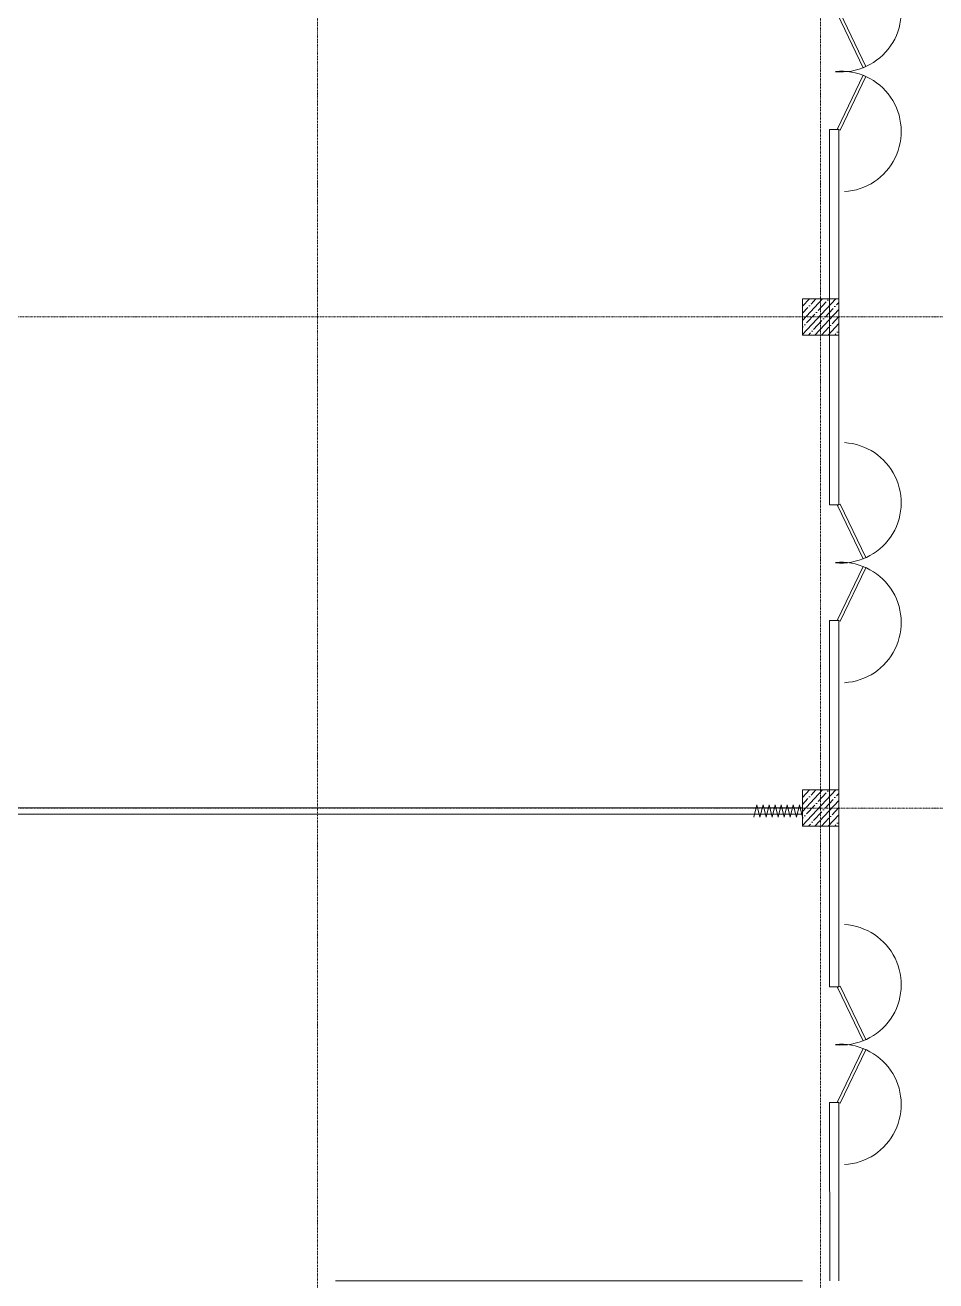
# Model space of a CAD drawing. Header units: millimetres. Extents: x -798 to 124478, y -405 to 121556.
# Drawn here: x 15858 to 30879, y 54179 to 74892 of the extents above; entities that cross this region are included whole.
import ezdxf

# ---------------------------------------------------------------- set-up
doc = ezdxf.new("R2010")
doc.units = ezdxf.units.MM
doc.linetypes.add('CENTER', pattern=[2, 1.25, -0.25, 0.25, -0.25])
doc.linetypes.add('Strichpunkt', pattern=[25.4, 12.7, -6.35, 0, -6.35])
doc.layers.add('1', color=7, linetype='Continuous')
for name, color, linetype, lineweight in [('A-AXES', 40, 'CENTER', 5), ('A-Hatch', 253, 'Continuous', 9), ('A-WALL-BRCK', 5, 'Continuous', 9), ('A-WALL-CONC', 4, 'Continuous', 13), ('concreet', 5, 'Continuous', 15)]:
    doc.layers.add(name, color=color, linetype=linetype, lineweight=lineweight)

# ---------------------------------------------------------------- blocks, each defined once
blk = doc.blocks.new('ttr')
at = {"layer": 'A-WALL-CONC', "ltscale": 4, "transparency": 33554687}
blk.add_lwpolyline([(1446178, -2492342), (1446602, -2491459), (1446556, -2491437), (1446132, -2492320)], close=True, dxfattribs=at)
blk.add_arc((1446190, -2492363), 994, 273.3067, 95.3179, dxfattribs=at)
blk = doc.blocks.new('оси 2')
at = {"layer": 'A-AXES', "linetype": 'Strichpunkt', "transparency": 33554687}
for p, q in [((2180097, -2332748), (2180097, -2402262)), ((2188397, -2332748), (2188397, -2401680)), ((2162291, -2363546), (2204997, -2363546)), ((2162291, -2371646), (2207938, -2371646))]:
    blk.add_line(p, q, dxfattribs=at)

msp = doc.modelspace()

# ---------------------------------------------------------------- hatches: boundary and pattern name
at = {"layer": 'A-Hatch'}
h = msp.add_hatch(dxfattribs=at)
h.set_pattern_fill('ANSI35', color=256, scale=25, angle=-177.9339, style=0)
h.set_pattern_definition([(227.066067, (-80434.37, -601008.18), (116.227165, -108.13329), []), (227.066067, (-80546.55, -601012.23), (116.227165, -108.13329), [198.4375, -39.6875, 0, -39.6875])])
h.paths.add_polyline_path([(29278, 70379), (29278, 69779), (28678, 69779), (28677, 70378)])
h = msp.add_hatch(dxfattribs=at)
h.set_pattern_fill('ANSI35', color=256, scale=25, angle=-177.9339, style=0)
h.set_pattern_definition([(227.066067, (-80434.37, -609108.18), (116.227165, -108.13329), []), (227.066067, (-80546.55, -609112.23), (116.227165, -108.13329), [198.4375, -39.6875, 0, -39.6875])])
h.paths.add_polyline_path([(29278, 62279), (29278, 61679), (28678, 61679), (28677, 62278)])

# ---------------------------------------------------------------- linework, layer by layer
at = {"layer": 'A-WALL-BRCK'}
for p, q in [((29126, 73170), (29276, 73170)), ((29126, 73170), (29126, 66980)), ((29276, 73170), (29276, 66980)), ((29126, 66979, 0), (29277, 66979)), ((29126, 65070), (29127, 59030)), ((29126, 65069), (29276, 65069)), ((29276, 65070), (29277, 59030)), ((13828, 61979), (28678, 61979)), ((27928, 62029), (27878, 61829)), ((27978, 61829), (27928, 62029)), ((28028, 62029), (27978, 61829)), ((28078, 61829), (28028, 62029)), ((28128, 62029), (28078, 61829)), ((28178, 61829), (28128, 62029)), ((28228, 62029), (28178, 61829)), ((28278, 61829), (28228, 62029)), ((28328, 62029), (28278, 61829)), ((28378, 61829), (28328, 62029)), ((28428, 62029), (28378, 61829)), ((28478, 61829), (28428, 62029)), ((28528, 62029), (28478, 61829)), ((28578, 61829), (28528, 62029)), ((28628, 62029), (28578, 61829)), ((28678, 61829), (28628, 62029)), ((14279, 61879), (28678, 61879)), ((29127, 59030), (29277, 59030)), ((29127, 57120), (29277, 57120)), ((29127, 57120), (29128, 54180)), ((29277, 57120), (29278, 54180)), ((20978, 54179), (28678, 54179))]:
    msp.add_line(p, q, dxfattribs=at)
at = {"layer": 'concreet'}
for points in [[(28678, 69779), (29278, 69779), (29278, 70379), (28678, 70379)], [(28678, 61679), (29278, 61679), (29278, 62279), (28678, 62279)]]:
    msp.add_lwpolyline(points, close=True, dxfattribs=at)

# ---------------------------------------------------------------- block references
msp.add_blockref('оси 2', (-2159419, 2433624))
at = {"layer": '1', "xscale": -1, "rotation": 180}
for p in [(-1416876, -2417250), (-1416876, -2425350), (-1416876, -2433300)]:
    msp.add_blockref('ttr', p, dxfattribs=at)
at = {"layer": '1'}
for p in [(-1416876, 2565501), (-1416876, 2557401), (-1416876, 2549451)]:
    msp.add_blockref('ttr', p, dxfattribs=at)

doc.saveas('drawing.dxf')
